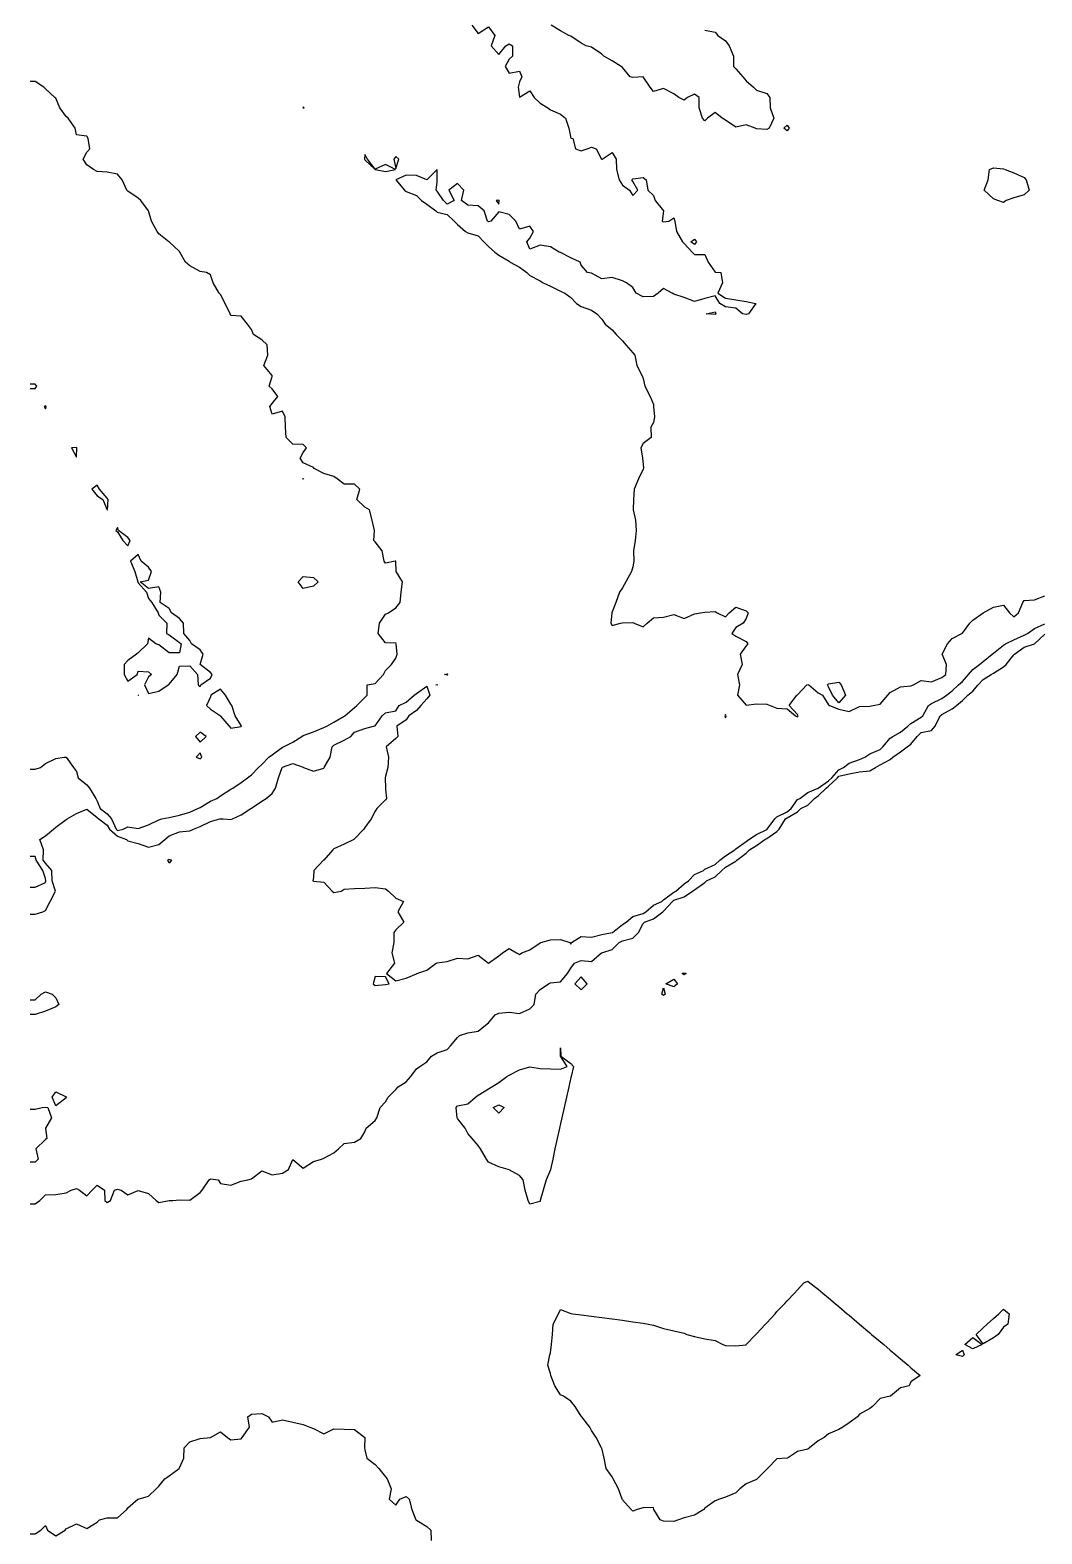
# Model space of a CAD drawing. Header units: metres. Extents: x 2681030 to 2681330, y 1246000 to 1246290.
# Drawn here: x 2681030 to 2681079.1, y 1246116.1 to 1246189 of the extents above; entities that cross this region are included whole.
import ezdxf

# ---------------------------------------------------------------- set-up
doc = ezdxf.new("R2010")
doc.units = ezdxf.units.M
doc.layers.add('BASIS_HOEHENLINIEN', color=8, linetype='Continuous')

msp = doc.modelspace()

# ---------------------------------------------------------------- linework, layer by layer
at = {"layer": 'BASIS_HOEHENLINIEN'}
for points in [[(2681051.434, 1246189.25, 430.5), (2681051.75, 1246188.844, 430.5), (2681052.25, 1246189.167, 430.5), (2681052.564, 1246188.75, 430.5), (2681052.386, 1246188.25, 430.5), (2681052.75, 1246187.828, 430.5), (2681053.086, 1246188.25, 430.5), (2681053.25, 1246188.343, 430.5), (2681053.406, 1246188.25, 430.5), (2681053.408, 1246187.75, 430.5), (2681053.25, 1246187.6, 430.5), (2681053.056, 1246187.25, 430.5), (2681053.25, 1246186.926, 430.5), (2681053.75, 1246187.022, 430.5), (2681053.87, 1246186.75, 430.5), (2681053.75, 1246186.509, 430.5), (2681053.689, 1246186.25, 430.5), (2681053.75, 1246185.757, 430.5), (2681054.25, 1246186.068, 430.5), (2681054.472, 1246185.75, 430.5), (2681054.75, 1246185.473, 430.5), (2681055.132, 1246185.25, 430.5), (2681055.25, 1246185.14, 430.5), (2681055.75, 1246184.929, 430.5), (2681055.981, 1246184.75, 430.5), (2681056.151, 1246184.25, 430.5), (2681056.25, 1246183.779, 430.5), (2681056.342, 1246183.75, 430.5), (2681056.472, 1246183.25, 430.5), (2681056.75, 1246183.165, 430.5), (2681057.038, 1246183.25, 430.5), (2681057.25, 1246183.334, 430.5), (2681057.478, 1246183.25, 430.5), (2681057.737, 1246182.75, 430.5), (2681057.75, 1246182.731, 430.5), (2681057.764, 1246182.75, 430.5), (2681058.25, 1246183.074, 430.5), (2681058.442, 1246182.75, 430.5), (2681058.459, 1246182.25, 430.5), (2681058.585, 1246181.75, 430.5), (2681058.75, 1246181.499, 430.5), (2681059.099, 1246181.25, 430.5), (2681059.25, 1246180.997, 430.5), (2681059.501, 1246181.25, 430.5), (2681059.25, 1246181.665, 430.5), (2681059.21, 1246181.75, 430.5), (2681059.25, 1246181.8, 430.5), (2681059.75, 1246181.868, 430.5), (2681059.903, 1246181.75, 430.5), (2681059.989, 1246181.25, 430.5), (2681060.25, 1246180.987, 430.5), (2681060.335, 1246180.75, 430.5), (2681060.736, 1246180.25, 430.5), (2681060.677, 1246179.75, 430.5), (2681060.75, 1246179.708, 430.5), (2681060.996, 1246179.75, 430.5), (2681061.25, 1246179.906, 430.5), (2681061.299, 1246179.75, 430.5), (2681061.366, 1246179.25, 430.5), (2681061.662, 1246178.75, 430.5), (2681061.75, 1246178.667, 430.5), (2681062.131, 1246178.25, 430.5), (2681062.25, 1246178.136, 430.5), (2681062.75, 1246178.135, 430.5), (2681062.903, 1246177.75, 430.5), (2681063.25, 1246177.266, 430.5), (2681063.53, 1246177.25, 430.5), (2681063.598, 1246176.75, 430.5), (2681063.371, 1246176.25, 430.5), (2681063.75, 1246176.018, 430.5), (2681064.25, 1246175.923, 430.5), (2681064.75, 1246175.845, 430.5), (2681065.219, 1246175.75, 430.5), (2681064.874, 1246175.25, 430.5), (2681064.75, 1246175.216, 430.5), (2681064.578, 1246175.25, 430.5), (2681064.25, 1246175.524, 430.5), (2681063.75, 1246175.597, 430.5), (2681063.47, 1246175.75, 430.5), (2681063.25, 1246176.12, 430.5), (2681062.75, 1246175.99, 430.5), (2681062.25, 1246175.847, 430.5), (2681061.75, 1246176.048, 430.5), (2681061.25, 1246176.213, 430.5), (2681061.166, 1246176.25, 430.5), (2681060.75, 1246176.485, 430.5), (2681060.476, 1246176.25, 430.5), (2681060.25, 1246176.089, 430.5), (2681059.75, 1246176.071, 430.5), (2681059.408, 1246176.25, 430.5), (2681059.25, 1246176.525, 430.5), (2681058.94, 1246176.75, 430.5), (2681058.75, 1246176.848, 430.5), (2681058.25, 1246177.009, 430.5), (2681057.75, 1246176.954, 430.5), (2681057.25, 1246177.221, 430.5), (2681057.052, 1246177.25, 430.5), (2681056.75, 1246177.611, 430.5), (2681056.699, 1246177.75, 430.5), (2681056.25, 1246177.976, 430.5), (2681055.75, 1246178.223, 430.5), (2681055.676, 1246178.25, 430.5), (2681055.25, 1246178.506, 430.5), (2681054.75, 1246178.59, 430.5), (2681054.25, 1246178.393, 430.5), (2681054.105, 1246178.75, 430.5), (2681054.25, 1246178.93, 430.5), (2681054.426, 1246179.25, 430.5), (2681054.25, 1246179.497, 430.5), (2681053.75, 1246179.356, 430.5), (2681053.57, 1246179.75, 430.5), (2681053.25, 1246180.068, 430.5), (2681052.75, 1246180.199, 430.5), (2681052.359, 1246179.75, 430.5), (2681052.25, 1246179.713, 430.5), (2681052.201, 1246179.75, 430.5), (2681052.038, 1246180.25, 430.5), (2681051.75, 1246180.497, 430.5), (2681051.25, 1246180.526, 430.5), (2681050.936, 1246180.75, 430.5), (2681051.059, 1246181.25, 430.5), (2681050.75, 1246181.567, 430.5), (2681050.32, 1246181.25, 430.5), (2681050.585, 1246180.75, 430.5), (2681050.25, 1246180.574, 430.5), (2681050.07, 1246180.75, 430.5), (2681049.75, 1246181.205, 430.5), (2681049.705, 1246181.25, 430.5), (2681049.75, 1246181.652, 430.5), (2681049.764, 1246181.75, 430.5), (2681049.754, 1246182.25, 430.5), (2681049.75, 1246182.251, 430.5), (2681049.748, 1246182.25, 430.5), (2681049.25, 1246181.754, 430.5), (2681048.75, 1246181.954, 430.5), (2681048.25, 1246181.986, 430.5), (2681047.75, 1246181.75, 430.5), (2681048.17, 1246181.25, 430.5), (2681048.25, 1246181.187, 430.5), (2681048.75, 1246180.99, 430.5), (2681048.995, 1246180.75, 430.5), (2681049.25, 1246180.577, 430.5), (2681049.685, 1246180.25, 430.5), (2681049.75, 1246180.188, 430.5), (2681050.25, 1246180.063, 430.5), (2681050.575, 1246179.75, 430.5), (2681050.75, 1246179.585, 430.5), (2681051.138, 1246179.25, 430.5), (2681051.25, 1246179.176, 430.5), (2681051.75, 1246179.033, 430.5), (2681052.015, 1246178.75, 430.5), (2681052.25, 1246178.515, 430.5), (2681052.552, 1246178.25, 430.5), (2681052.75, 1246178.094, 430.5), (2681053.25, 1246177.812, 430.5), (2681053.296, 1246177.75, 430.5), (2681053.75, 1246177.516, 430.5), (2681054.117, 1246177.25, 430.5), (2681054.25, 1246177.118, 430.5), (2681054.75, 1246176.846, 430.5), (2681054.902, 1246176.75, 430.5), (2681055.25, 1246176.587, 430.5), (2681055.75, 1246176.351, 430.5), (2681055.954, 1246176.25, 430.5), (2681056.25, 1246176.051, 430.5), (2681056.523, 1246175.75, 430.5), (2681056.75, 1246175.603, 430.5), (2681057.25, 1246175.422, 430.5), (2681057.502, 1246175.25, 430.5), (2681057.75, 1246174.986, 430.5), (2681057.912, 1246174.75, 430.5), (2681058.25, 1246174.478, 430.5), (2681058.451, 1246174.25, 430.5), (2681058.75, 1246173.942, 430.5), (2681058.914, 1246173.75, 430.5), (2681059.25, 1246173.353, 430.5), (2681059.357, 1246173.25, 430.5), (2681059.449, 1246172.75, 430.5), (2681059.709, 1246172.25, 430.5), (2681059.75, 1246172.112, 430.5), (2681059.84, 1246171.75, 430.5), (2681060.096, 1246171.25, 430.5), (2681060.25, 1246170.858, 430.5), (2681060.264, 1246170.75, 430.5), (2681060.304, 1246170.25, 430.5), (2681060.25, 1246169.978, 430.5), (2681060.127, 1246169.75, 430.5), (2681060.138, 1246169.25, 430.5), (2681059.75, 1246168.964, 430.5), (2681059.646, 1246168.75, 430.5), (2681059.725, 1246168.25, 430.5), (2681059.75, 1246167.955, 430.5), (2681059.767, 1246167.75, 430.5), (2681059.75, 1246167.722, 430.5), (2681059.534, 1246167.25, 430.5), (2681059.316, 1246166.75, 430.5), (2681059.291, 1246166.25, 430.5), (2681059.27, 1246165.75, 430.5), (2681059.385, 1246165.25, 430.5), (2681059.422, 1246164.75, 430.5), (2681059.371, 1246164.25, 430.5), (2681059.286, 1246163.75, 430.5), (2681059.307, 1246163.25, 430.5), (2681059.25, 1246162.976, 430.5), (2681059.183, 1246162.75, 430.5), (2681058.912, 1246162.25, 430.5), (2681058.75, 1246161.964, 430.5), (2681058.6, 1246161.75, 430.5), (2681058.424, 1246161.25, 430.5), (2681058.25, 1246160.794, 430.5), (2681058.236, 1246160.75, 430.5), (2681058.186, 1246160.25, 430.5), (2681058.25, 1246160.141, 430.5), (2681058.657, 1246160.25, 430.5), (2681058.75, 1246160.271, 430.5), (2681059.25, 1246160.278, 430.5), (2681059.325, 1246160.25, 430.5), (2681059.75, 1246160.071, 430.5), (2681059.945, 1246160.25, 430.5), (2681060.25, 1246160.509, 430.5), (2681060.75, 1246160.54, 430.5), (2681061.25, 1246160.664, 430.5), (2681061.75, 1246160.474, 430.5), (2681062.25, 1246160.707, 430.5), (2681062.543, 1246160.75, 430.5), (2681062.75, 1246160.783, 430.5), (2681063.25, 1246160.815, 430.5), (2681063.346, 1246160.75, 430.5), (2681063.75, 1246160.562, 430.5), (2681063.936, 1246160.75, 430.5), (2681064.25, 1246161.018, 430.5), (2681064.75, 1246160.847, 430.5), (2681064.846, 1246160.75, 430.5), (2681064.75, 1246160.476, 430.5), (2681064.608, 1246160.25, 430.5), (2681064.25, 1246160.031, 430.5), (2681064.056, 1246159.75, 430.5), (2681064.25, 1246159.61, 430.5), (2681064.75, 1246159.359, 430.5), (2681064.831, 1246159.25, 430.5), (2681064.75, 1246159.151, 430.5), (2681064.468, 1246158.75, 430.5), (2681064.563, 1246158.25, 430.5), (2681064.331, 1246157.75, 430.5), (2681064.424, 1246157.25, 430.5), (2681064.338, 1246156.75, 430.5), (2681064.75, 1246156.272, 430.5), (2681065.25, 1246156.34, 430.5), (2681065.75, 1246156.314, 430.5), (2681065.922, 1246156.25, 430.5), (2681066.25, 1246156.131, 430.5), (2681066.75, 1246156.091, 430.5), (2681067.15, 1246155.75, 430.5), (2681067.25, 1246155.71, 430.5), (2681067.279, 1246155.75, 430.5), (2681067.25, 1246155.809, 430.5), (2681066.849, 1246156.25, 430.5), (2681067.217, 1246156.75, 430.5), (2681067.25, 1246156.765, 430.5), (2681067.692, 1246157.25, 430.5), (2681067.75, 1246157.277, 430.5), (2681067.791, 1246157.25, 430.5), (2681068.25, 1246156.863, 430.5), (2681068.455, 1246156.75, 430.5), (2681068.75, 1246156.285, 430.5), (2681068.806, 1246156.25, 430.5), (2681069.25, 1246156.076, 430.5), (2681069.75, 1246155.962, 430.5), (2681070.25, 1246156.201, 430.5), (2681070.75, 1246156.216, 430.5), (2681070.912, 1246156.25, 430.5), (2681071.25, 1246156.313, 430.5), (2681071.634, 1246156.75, 430.5), (2681071.75, 1246156.883, 430.5), (2681072.25, 1246157.167, 430.5), (2681072.75, 1246157.204, 430.5), (2681072.875, 1246157.25, 430.5), (2681073.25, 1246157.464, 430.5), (2681073.75, 1246157.398, 430.5), (2681074.25, 1246157.618, 430.5), (2681074.445, 1246157.75, 430.5), (2681074.47, 1246158.25, 430.5), (2681074.27, 1246158.75, 430.5), (2681074.532, 1246159.25, 430.5), (2681074.75, 1246159.498, 430.5), (2681075.222, 1246159.75, 430.5), (2681075.25, 1246159.769, 430.5), (2681075.616, 1246160.25, 430.5), (2681075.75, 1246160.394, 430.5), (2681076.25, 1246160.75, 430.5), (2681076.25, 1246160.75, 430.5), (2681076.75, 1246161.025, 430.5), (2681077.25, 1246161.121, 430.5), (2681077.537, 1246160.75, 430.5), (2681077.75, 1246160.556, 430.5), (2681077.978, 1246160.75, 430.5), (2681078.182, 1246161.25, 430.5), (2681078.25, 1246161.339, 430.5), (2681078.75, 1246161.376, 430.5), (2681079.25, 1246161.578, 430.5)], [(2681065.875, 1246184.25, 430.5), (2681065.75, 1246184.194, 430.5), (2681065.25, 1246184.23, 430.5), (2681065.183, 1246184.25, 430.5), (2681064.75, 1246184.417, 430.5), (2681064.25, 1246184.311, 430.5), (2681063.75, 1246184.652, 430.5), (2681063.587, 1246184.75, 430.5), (2681063.25, 1246185.012, 430.5), (2681062.872, 1246184.75, 430.5), (2681062.75, 1246184.62, 430.5), (2681062.633, 1246184.75, 430.5), (2681062.48, 1246185.25, 430.5), (2681062.466, 1246185.75, 430.5), (2681062.25, 1246185.899, 430.5), (2681061.913, 1246185.75, 430.5), (2681061.75, 1246185.609, 430.5), (2681061.485, 1246185.75, 430.5), (2681061.25, 1246185.927, 430.5), (2681060.75, 1246186.186, 430.5), (2681060.25, 1246186.042, 430.5), (2681060.09, 1246186.25, 430.5), (2681059.75, 1246186.75, 430.5), (2681059.25, 1246186.71, 430.5), (2681059.123, 1246186.75, 430.5), (2681058.75, 1246187.193, 430.5), (2681058.685, 1246187.25, 430.5), (2681058.25, 1246187.531, 430.5), (2681057.843, 1246187.75, 430.5), (2681057.75, 1246187.852, 430.5), (2681057.25, 1246188.193, 430.5), (2681056.996, 1246188.25, 430.5), (2681056.75, 1246188.373, 430.5), (2681056.25, 1246188.716, 430.5), (2681056.144, 1246188.75, 430.5), (2681055.75, 1246188.983, 430.5), (2681055.294, 1246189.25, 430.5)], [(2681062.75, 1246189.018, 430.5), (2681063.25, 1246188.917, 430.5), (2681063.377, 1246188.75, 430.5), (2681063.75, 1246188.497, 430.5), (2681063.924, 1246188.25, 430.5), (2681064.138, 1246187.75, 430.5), (2681064.141, 1246187.25, 430.5), (2681064.25, 1246187.136, 430.5), (2681064.589, 1246186.75, 430.5), (2681064.75, 1246186.549, 430.5), (2681065.115, 1246186.25, 430.5), (2681065.25, 1246186.105, 430.5), (2681065.75, 1246185.933, 430.5), (2681065.909, 1246185.75, 430.5), (2681065.92, 1246185.25, 430.5), (2681066.09, 1246184.75, 430.5), (2681065.875, 1246184.25, 430.5)], [(2681030, 1246153.167, 430.5), (2681030.25, 1246153.167, 430.5), (2681030.508, 1246153.25, 430.5), (2681030.75, 1246153.439, 430.5), (2681031.25, 1246153.682, 430.5), (2681031.653, 1246153.75, 430.5), (2681031.75, 1246153.754, 430.5), (2681031.753, 1246153.75, 430.5), (2681032.102, 1246153.25, 430.5), (2681032.25, 1246153.052, 430.5), (2681032.329, 1246152.75, 430.5), (2681032.75, 1246152.403, 430.5), (2681032.888, 1246152.25, 430.5), (2681033.194, 1246151.75, 430.5), (2681033.25, 1246151.609, 430.5), (2681033.41, 1246151.25, 430.5), (2681033.75, 1246150.991, 430.5), (2681033.955, 1246150.75, 430.5), (2681034.181, 1246150.25, 430.5), (2681034.25, 1246150.191, 430.5), (2681034.524, 1246150.25, 430.5), (2681034.75, 1246150.366, 430.5), (2681035.25, 1246150.29, 430.5), (2681035.75, 1246150.458, 430.5), (2681036.25, 1246150.707, 430.5), (2681036.402, 1246150.75, 430.5), (2681036.75, 1246150.828, 430.5), (2681037.25, 1246150.936, 430.5), (2681037.75, 1246151.086, 430.5), (2681038.136, 1246151.25, 430.5), (2681038.25, 1246151.305, 430.5), (2681038.75, 1246151.611, 430.5), (2681039.065, 1246151.75, 430.5), (2681039.25, 1246151.875, 430.5), (2681039.75, 1246152.194, 430.5), (2681039.835, 1246152.25, 430.5), (2681040.25, 1246152.524, 430.5), (2681040.56, 1246152.75, 430.5), (2681040.75, 1246152.896, 430.5), (2681041.08, 1246153.25, 430.5), (2681041.25, 1246153.398, 430.5), (2681041.594, 1246153.75, 430.5), (2681041.75, 1246153.858, 430.5), (2681042.25, 1246154.233, 430.5), (2681042.292, 1246154.25, 430.5), (2681042.75, 1246154.474, 430.5), (2681043.187, 1246154.75, 430.5), (2681043.25, 1246154.793, 430.5), (2681043.75, 1246154.981, 430.5), (2681044.25, 1246155.182, 430.5), (2681044.397, 1246155.25, 430.5), (2681044.75, 1246155.441, 430.5), (2681045.25, 1246155.737, 430.5), (2681045.272, 1246155.75, 430.5), (2681045.75, 1246156.162, 430.5), (2681045.859, 1246156.25, 430.5), (2681046.25, 1246156.645, 430.5), (2681046.353, 1246156.75, 430.5), (2681046.357, 1246157.25, 430.5), (2681046.75, 1246157.322, 430.5), (2681047.161, 1246157.75, 430.5), (2681047.25, 1246157.954, 430.5), (2681047.541, 1246158.25, 430.5), (2681047.75, 1246158.547, 430.5), (2681047.823, 1246158.75, 430.5), (2681047.771, 1246159.25, 430.5), (2681047.75, 1246159.275, 430.5), (2681047.25, 1246159.288, 430.5), (2681046.897, 1246159.75, 430.5), (2681046.961, 1246160.25, 430.5), (2681047.25, 1246160.676, 430.5), (2681047.399, 1246160.75, 430.5), (2681047.75, 1246160.985, 430.5), (2681047.96, 1246161.25, 430.5), (2681048.005, 1246161.75, 430.5), (2681048.073, 1246162.25, 430.5), (2681047.77, 1246162.75, 430.5), (2681047.755, 1246163.25, 430.5), (2681047.75, 1246163.257, 430.5), (2681047.714, 1246163.25, 430.5), (2681047.25, 1246163.157, 430.5), (2681047.189, 1246163.25, 430.5), (2681047.089, 1246163.75, 430.5), (2681046.75, 1246164.191, 430.5), (2681046.68, 1246164.25, 430.5), (2681046.713, 1246164.75, 430.5), (2681046.598, 1246165.25, 430.5), (2681046.48, 1246165.75, 430.5), (2681046.25, 1246165.876, 430.5), (2681045.864, 1246166.25, 430.5), (2681046.001, 1246166.75, 430.5), (2681045.75, 1246166.985, 430.5), (2681045.25, 1246166.993, 430.5), (2681044.9, 1246167.25, 430.5), (2681044.75, 1246167.369, 430.5), (2681044.25, 1246167.502, 430.5), (2681043.785, 1246167.75, 430.5), (2681043.75, 1246167.804, 430.5), (2681043.25, 1246168.031, 430.5), (2681043.111, 1246168.25, 430.5), (2681043.25, 1246168.533, 430.5), (2681043.416, 1246168.75, 430.5), (2681043.25, 1246168.91, 430.5), (2681042.75, 1246168.93, 430.5), (2681042.425, 1246169.25, 430.5), (2681042.397, 1246169.75, 430.5), (2681042.375, 1246170.25, 430.5), (2681042.25, 1246170.529, 430.5), (2681041.75, 1246170.385, 430.5), (2681041.644, 1246170.75, 430.5), (2681041.75, 1246170.901, 430.5), (2681042.027, 1246171.25, 430.5), (2681041.75, 1246171.609, 430.5), (2681041.61, 1246171.75, 430.5), (2681041.75, 1246172.215, 430.5), (2681041.757, 1246172.25, 430.5), (2681041.75, 1246172.266, 430.5), (2681041.345, 1246172.75, 430.5), (2681041.54, 1246173.25, 430.5), (2681041.506, 1246173.75, 430.5), (2681041.25, 1246173.994, 430.5), (2681040.851, 1246174.25, 430.5), (2681040.75, 1246174.488, 430.5), (2681040.546, 1246174.75, 430.5), (2681040.25, 1246175.137, 430.5), (2681039.75, 1246175.17, 430.5), (2681039.704, 1246175.25, 430.5), (2681039.467, 1246175.75, 430.5), (2681039.25, 1246176.188, 430.5), (2681039.172, 1246176.25, 430.5), (2681038.893, 1246176.75, 430.5), (2681038.75, 1246177.138, 430.5), (2681038.565, 1246177.25, 430.5), (2681038.25, 1246177.304, 430.5), (2681037.75, 1246177.574, 430.5), (2681037.546, 1246177.75, 430.5), (2681037.274, 1246178.25, 430.5), (2681037.25, 1246178.273, 430.5), (2681036.75, 1246178.742, 430.5), (2681036.74, 1246178.75, 430.5), (2681036.25, 1246179.126, 430.5), (2681036.172, 1246179.25, 430.5), (2681035.899, 1246179.75, 430.5), (2681035.751, 1246180.25, 430.5), (2681035.75, 1246180.253, 430.5), (2681035.368, 1246180.75, 430.5), (2681035.25, 1246180.862, 430.5), (2681034.75, 1246181.195, 430.5), (2681034.696, 1246181.25, 430.5), (2681034.466, 1246181.75, 430.5), (2681034.25, 1246182.026, 430.5), (2681033.75, 1246182.131, 430.5), (2681033.25, 1246182.148, 430.5), (2681033.071, 1246182.25, 430.5), (2681032.75, 1246182.473, 430.5), (2681032.574, 1246182.75, 430.5), (2681032.75, 1246183.096, 430.5), (2681032.897, 1246183.25, 430.5), (2681032.815, 1246183.75, 430.5), (2681032.75, 1246183.876, 430.5), (2681032.25, 1246183.941, 430.5), (2681032.181, 1246184.25, 430.5), (2681031.855, 1246184.75, 430.5), (2681031.75, 1246184.825, 430.5), (2681031.44, 1246185.25, 430.5), (2681031.25, 1246185.708, 430.5), (2681031.204, 1246185.75, 430.5), (2681030.75, 1246186.158, 430.5), (2681030.669, 1246186.25, 430.5), (2681030.25, 1246186.516, 430.5), (2681030, 1246186.516, 430.5)], [(2681043.25, 1246185.238, 430.5), (2681043.297, 1246185.25, 430.5), (2681043.25, 1246185.275, 430.5), (2681043.24, 1246185.25, 430.5), (2681043.25, 1246185.238, 430.5)], [(2681066.833, 1246184.25, 430.5), (2681066.75, 1246184.128, 430.5), (2681066.589, 1246184.25, 430.5), (2681066.75, 1246184.399, 430.5), (2681066.833, 1246184.25, 430.5)], [(2681047.25, 1246182.15, 430.5), (2681047.735, 1246182.25, 430.5), (2681047.25, 1246182.493, 430.5), (2681046.75, 1246182.27, 430.5), (2681046.377, 1246182.75, 430.5), (2681046.25, 1246182.987, 430.5), (2681046.225, 1246182.75, 430.5), (2681046.25, 1246182.724, 430.5), (2681046.747, 1246182.25, 430.5), (2681046.75, 1246182.247, 430.5), (2681047.25, 1246182.15, 430.5)], [(2681047.75, 1246182.303, 430.5), (2681047.899, 1246182.75, 430.5), (2681047.75, 1246182.884, 430.5), (2681047.654, 1246182.75, 430.5), (2681047.75, 1246182.303, 430.5)], [(2681077.366, 1246180.75, 430.5), (2681077.25, 1246180.651, 430.5), (2681076.972, 1246180.75, 430.5), (2681076.75, 1246180.828, 430.5), (2681076.312, 1246181.25, 430.5), (2681076.493, 1246181.75, 430.5), (2681076.567, 1246182.25, 430.5), (2681076.75, 1246182.332, 430.5), (2681077.25, 1246182.282, 430.5), (2681077.318, 1246182.25, 430.5), (2681077.75, 1246182.085, 430.5), (2681078.25, 1246181.867, 430.5), (2681078.347, 1246181.75, 430.5), (2681078.485, 1246181.25, 430.5), (2681078.25, 1246181.024, 430.5), (2681077.75, 1246180.884, 430.5), (2681077.366, 1246180.75, 430.5)], [(2681052.75, 1246180.568, 430.5), (2681052.764, 1246180.75, 430.5), (2681052.75, 1246180.762, 430.5), (2681052.627, 1246180.75, 430.5), (2681052.75, 1246180.568, 430.5)], [(2681062.345, 1246178.75, 430.5), (2681062.25, 1246178.62, 430.5), (2681062.071, 1246178.75, 430.5), (2681062.25, 1246178.878, 430.5), (2681062.345, 1246178.75, 430.5)], [(2681063.29, 1246175.25, 430.5), (2681063.25, 1246175.221, 430.5), (2681062.806, 1246175.25, 430.5), (2681063.25, 1246175.35, 430.5), (2681063.29, 1246175.25, 430.5)], [(2681030, 1246171.622, 430), (2681030.25, 1246171.622, 430), (2681030.322, 1246171.75, 430), (2681030.25, 1246171.836, 430), (2681030, 1246171.836, 430)], [(2681030.75, 1246170.65, 430), (2681030.789, 1246170.75, 430), (2681030.75, 1246170.791, 430), (2681030.684, 1246170.75, 430), (2681030.75, 1246170.65, 430)], [(2681032.25, 1246168.292, 430), (2681032.265, 1246168.75, 430), (2681032.25, 1246168.764, 430), (2681032.019, 1246168.75, 430), (2681032.25, 1246168.292, 430)], [(2681033.75, 1246165.745, 430), (2681033.752, 1246165.75, 430), (2681033.797, 1246166.25, 430), (2681033.75, 1246166.312, 430), (2681033.368, 1246166.75, 430), (2681033.25, 1246166.935, 430), (2681032.996, 1246166.75, 430), (2681033.25, 1246166.43, 430), (2681033.525, 1246166.25, 430), (2681033.742, 1246165.75, 430), (2681033.75, 1246165.745, 430)], [(2681043.273, 1246167.25, 430.5), (2681043.25, 1246167.239, 430.5), (2681043.244, 1246167.25, 430.5), (2681043.25, 1246167.275, 430.5), (2681043.273, 1246167.25, 430.5)], [(2681034.75, 1246164.001, 430), (2681034.865, 1246164.25, 430), (2681034.75, 1246164.404, 430), (2681034.286, 1246164.75, 430), (2681034.25, 1246164.886, 430), (2681034.159, 1246164.75, 430), (2681034.25, 1246164.674, 430), (2681034.497, 1246164.25, 430), (2681034.75, 1246164.001, 430)], [(2681038.25, 1246157.178, 430), (2681038.287, 1246157.25, 430), (2681038.75, 1246157.577, 430), (2681038.846, 1246157.75, 430), (2681038.75, 1246157.852, 430), (2681038.254, 1246158.25, 430), (2681038.396, 1246158.75, 430), (2681038.25, 1246158.95, 430), (2681037.834, 1246159.25, 430), (2681037.75, 1246159.414, 430), (2681037.463, 1246159.75, 430), (2681037.447, 1246160.25, 430), (2681037.25, 1246160.469, 430), (2681036.872, 1246160.75, 430), (2681036.75, 1246160.965, 430), (2681036.318, 1246161.25, 430), (2681036.354, 1246161.75, 430), (2681036.25, 1246162.004, 430), (2681035.75, 1246161.93, 430), (2681035.349, 1246162.25, 430), (2681035.75, 1246162.327, 430), (2681035.897, 1246162.75, 430), (2681035.75, 1246162.965, 430), (2681035.395, 1246163.25, 430), (2681035.25, 1246163.58, 430), (2681034.876, 1246163.25, 430), (2681035.091, 1246162.75, 430), (2681035.226, 1246162.25, 430), (2681035.25, 1246162.199, 430), (2681035.648, 1246161.75, 430), (2681035.75, 1246161.446, 430), (2681035.905, 1246161.25, 430), (2681036.213, 1246160.75, 430), (2681036.25, 1246160.628, 430), (2681036.641, 1246160.25, 430), (2681036.62, 1246159.75, 430), (2681036.75, 1246159.674, 430), (2681037.25, 1246159.31, 430), (2681037.336, 1246159.25, 430), (2681037.25, 1246158.812, 430), (2681036.75, 1246158.816, 430), (2681036.25, 1246159.197, 430), (2681036.11, 1246159.25, 430), (2681035.75, 1246159.527, 430), (2681035.703, 1246159.25, 430), (2681035.25, 1246158.803, 430), (2681035.165, 1246158.75, 430), (2681034.75, 1246158.436, 430), (2681034.569, 1246158.25, 430), (2681034.567, 1246157.75, 430), (2681034.75, 1246157.427, 430), (2681035.192, 1246157.75, 430), (2681035.25, 1246157.921, 430), (2681035.75, 1246157.887, 430), (2681035.889, 1246157.75, 430), (2681035.75, 1246157.642, 430), (2681035.562, 1246157.25, 430), (2681035.75, 1246156.833, 430), (2681036.25, 1246156.95, 430), (2681036.707, 1246157.25, 430), (2681036.75, 1246157.296, 430), (2681037.132, 1246157.75, 430), (2681037.25, 1246158.159, 430), (2681037.75, 1246158.183, 430), (2681038.131, 1246157.75, 430), (2681038.165, 1246157.25, 430), (2681038.25, 1246157.178, 430)], [(2681043.978, 1246162.25, 430.5), (2681043.75, 1246162.034, 430.5), (2681043.25, 1246161.923, 430.5), (2681043.004, 1246162.25, 430.5), (2681043.25, 1246162.518, 430.5), (2681043.75, 1246162.455, 430.5), (2681043.978, 1246162.25, 430.5)], [(2681030, 1246146.138, 431), (2681030.25, 1246146.138, 431), (2681030.627, 1246146.25, 431), (2681030.75, 1246146.306, 431), (2681030.969, 1246146.75, 431), (2681031.239, 1246147.25, 431), (2681031.073, 1246147.75, 431), (2681031.055, 1246148.25, 431), (2681030.75, 1246148.598, 431), (2681030.637, 1246148.75, 431), (2681030.652, 1246149.25, 431), (2681030.469, 1246149.75, 431), (2681030.75, 1246149.937, 431), (2681031.14, 1246150.25, 431), (2681031.25, 1246150.353, 431), (2681031.75, 1246150.718, 431), (2681031.808, 1246150.75, 431), (2681032.25, 1246151.017, 431), (2681032.75, 1246151.221, 431), (2681033.25, 1246150.815, 431), (2681033.342, 1246150.75, 431), (2681033.75, 1246150.443, 431), (2681033.852, 1246150.25, 431), (2681034.25, 1246149.909, 431), (2681034.688, 1246149.75, 431), (2681034.75, 1246149.692, 431), (2681035.25, 1246149.563, 431), (2681035.75, 1246149.383, 431), (2681036.25, 1246149.512, 431), (2681036.542, 1246149.75, 431), (2681036.75, 1246149.938, 431), (2681037.25, 1246150.124, 431), (2681037.75, 1246150.177, 431), (2681037.929, 1246150.25, 431), (2681038.25, 1246150.389, 431), (2681038.75, 1246150.623, 431), (2681039.212, 1246150.75, 431), (2681039.25, 1246150.758, 431), (2681039.377, 1246150.75, 431), (2681039.75, 1246150.72, 431), (2681039.83, 1246150.75, 431), (2681040.25, 1246150.955, 431), (2681040.722, 1246151.25, 431), (2681040.75, 1246151.269, 431), (2681041.25, 1246151.611, 431), (2681041.46, 1246151.75, 431), (2681041.75, 1246151.987, 431), (2681041.915, 1246152.25, 431), (2681042.064, 1246152.75, 431), (2681042.235, 1246153.25, 431), (2681042.25, 1246153.265, 431), (2681042.75, 1246153.437, 431), (2681043.25, 1246153.256, 431), (2681043.265, 1246153.25, 431), (2681043.75, 1246153.067, 431), (2681044.25, 1246153.218, 431), (2681044.273, 1246153.25, 431), (2681044.566, 1246153.75, 431), (2681044.662, 1246154.25, 431), (2681044.75, 1246154.327, 431), (2681045.25, 1246154.564, 431), (2681045.575, 1246154.75, 431), (2681045.75, 1246154.957, 431), (2681046.25, 1246155.131, 431), (2681046.669, 1246155.25, 431), (2681046.75, 1246155.271, 431), (2681047.092, 1246155.75, 431), (2681047.25, 1246155.901, 431), (2681047.75, 1246155.992, 431), (2681047.915, 1246156.25, 431), (2681048.25, 1246156.42, 431), (2681048.638, 1246156.75, 431), (2681048.75, 1246156.835, 431), (2681049.25, 1246157.187, 431), (2681049.4, 1246156.75, 431), (2681049.25, 1246156.574, 431), (2681048.957, 1246156.25, 431), (2681048.75, 1246156.018, 431), (2681048.38, 1246155.75, 431), (2681048.25, 1246155.553, 431), (2681047.797, 1246155.25, 431), (2681047.842, 1246154.75, 431), (2681047.75, 1246154.656, 431), (2681047.29, 1246154.25, 431), (2681047.399, 1246153.75, 431), (2681047.366, 1246153.25, 431), (2681047.25, 1246152.826, 431), (2681047.228, 1246152.75, 431), (2681047.245, 1246152.25, 431), (2681047.25, 1246152.198, 431), (2681047.294, 1246151.75, 431), (2681047.25, 1246151.683, 431), (2681046.822, 1246151.25, 431), (2681046.75, 1246151.13, 431), (2681046.559, 1246150.75, 431), (2681046.25, 1246150.342, 431), (2681046.2, 1246150.25, 431), (2681045.75, 1246149.791, 431), (2681045.719, 1246149.75, 431), (2681045.25, 1246149.525, 431), (2681044.75, 1246149.306, 431), (2681044.698, 1246149.25, 431), (2681044.25, 1246148.758, 431), (2681044.242, 1246148.75, 431), (2681043.768, 1246148.25, 431), (2681043.75, 1246147.911, 431), (2681043.723, 1246147.75, 431), (2681043.75, 1246147.738, 431), (2681044.25, 1246147.688, 431), (2681044.667, 1246147.25, 431), (2681044.75, 1246147.187, 431), (2681045.095, 1246147.25, 431), (2681045.25, 1246147.343, 431), (2681045.75, 1246147.38, 431), (2681046.25, 1246147.388, 431), (2681046.75, 1246147.423, 431), (2681047.25, 1246147.355, 431), (2681047.399, 1246147.25, 431), (2681047.75, 1246146.907, 431), (2681048.129, 1246146.75, 431), (2681047.842, 1246146.25, 431), (2681048.134, 1246145.75, 431), (2681047.75, 1246145.367, 431), (2681047.656, 1246145.25, 431), (2681047.651, 1246144.75, 431), (2681047.562, 1246144.25, 431), (2681047.694, 1246143.75, 431), (2681047.298, 1246143.25, 431), (2681047.75, 1246142.9, 431), (2681048.25, 1246143.026, 431), (2681048.75, 1246143.236, 431), (2681048.774, 1246143.25, 431), (2681049.25, 1246143.423, 431), (2681049.714, 1246143.75, 431), (2681049.75, 1246143.778, 431), (2681050.25, 1246143.836, 431), (2681050.75, 1246143.998, 431), (2681051.25, 1246143.967, 431), (2681051.75, 1246144.149, 431), (2681052.25, 1246143.756, 431), (2681052.75, 1246144.11, 431), (2681052.934, 1246144.25, 431), (2681053.25, 1246144.465, 431), (2681053.604, 1246144.25, 431), (2681053.75, 1246144.168, 431), (2681053.874, 1246144.25, 431), (2681054.25, 1246144.408, 431), (2681054.75, 1246144.734, 431), (2681054.793, 1246144.75, 431), (2681055.25, 1246144.885, 431), (2681055.75, 1246144.905, 431), (2681056.198, 1246144.75, 431), (2681056.25, 1246144.678, 431), (2681056.272, 1246144.75, 431), (2681056.75, 1246145.048, 431), (2681057.25, 1246145.013, 431), (2681057.75, 1246145.14, 431), (2681058.25, 1246145.24, 431), (2681058.265, 1246145.25, 431), (2681058.75, 1246145.63, 431), (2681058.933, 1246145.75, 431), (2681059.25, 1246146.012, 431), (2681059.75, 1246146.165, 431), (2681059.883, 1246146.25, 431), (2681060.25, 1246146.57, 431), (2681060.66, 1246146.75, 431), (2681060.75, 1246146.828, 431), (2681061.25, 1246147.203, 431), (2681061.336, 1246147.25, 431), (2681061.75, 1246147.608, 431), (2681061.963, 1246147.75, 431), (2681062.25, 1246148.05, 431), (2681062.677, 1246148.25, 431), (2681062.75, 1246148.313, 431), (2681063.25, 1246148.537, 431), (2681063.483, 1246148.75, 431), (2681063.75, 1246148.965, 431), (2681064.206, 1246149.25, 431), (2681064.25, 1246149.296, 431), (2681064.75, 1246149.66, 431), (2681064.881, 1246149.75, 431), (2681065.25, 1246149.996, 431), (2681065.75, 1246150.234, 431), (2681065.769, 1246150.25, 431), (2681066.146, 1246150.75, 431), (2681066.25, 1246150.856, 431), (2681066.75, 1246151.095, 431), (2681066.942, 1246151.25, 431), (2681067.25, 1246151.692, 431), (2681067.361, 1246151.75, 431), (2681067.75, 1246152.035, 431), (2681068.25, 1246152.244, 431), (2681068.256, 1246152.25, 431), (2681068.75, 1246152.597, 431), (2681068.913, 1246152.75, 431), (2681069.25, 1246153.129, 431), (2681069.48, 1246153.25, 431), (2681069.75, 1246153.462, 431), (2681070.25, 1246153.63, 431), (2681070.521, 1246153.75, 431), (2681070.75, 1246153.913, 431), (2681071.25, 1246154.127, 431), (2681071.393, 1246154.25, 431), (2681071.75, 1246154.677, 431), (2681071.871, 1246154.75, 431), (2681072.25, 1246154.952, 431), (2681072.6, 1246155.25, 431), (2681072.75, 1246155.374, 431), (2681073.25, 1246155.683, 431), (2681073.329, 1246155.75, 431), (2681073.608, 1246156.25, 431), (2681073.75, 1246156.352, 431), (2681074.25, 1246156.597, 431), (2681074.481, 1246156.75, 431), (2681074.75, 1246156.972, 431), (2681075.061, 1246157.25, 431), (2681075.25, 1246157.414, 431), (2681075.545, 1246157.75, 431), (2681075.75, 1246158.007, 431), (2681076.074, 1246158.25, 431), (2681076.25, 1246158.392, 431), (2681076.698, 1246158.75, 431), (2681076.75, 1246158.787, 431), (2681077.25, 1246159.188, 431), (2681077.348, 1246159.25, 431), (2681077.75, 1246159.436, 431), (2681078.25, 1246159.659, 431), (2681078.407, 1246159.75, 431), (2681078.75, 1246159.99, 431), (2681079.25, 1246160.214, 431)], [(2681030, 1246132.087, 431.5), (2681030.25, 1246132.087, 431.5), (2681030.469, 1246132.25, 431.5), (2681030.75, 1246132.524, 431.5), (2681031.25, 1246132.537, 431.5), (2681031.75, 1246132.619, 431.5), (2681032.002, 1246132.75, 431.5), (2681032.25, 1246132.821, 431.5), (2681032.404, 1246132.75, 431.5), (2681032.75, 1246132.465, 431.5), (2681033.02, 1246132.75, 431.5), (2681033.25, 1246132.985, 431.5), (2681033.606, 1246132.75, 431.5), (2681033.627, 1246132.25, 431.5), (2681033.75, 1246132.149, 431.5), (2681033.898, 1246132.25, 431.5), (2681034.09, 1246132.75, 431.5), (2681034.25, 1246132.797, 431.5), (2681034.418, 1246132.75, 431.5), (2681034.75, 1246132.522, 431.5), (2681035.25, 1246132.727, 431.5), (2681035.75, 1246132.576, 431.5), (2681036.114, 1246132.25, 431.5), (2681036.25, 1246132.139, 431.5), (2681036.75, 1246132.238, 431.5), (2681036.93, 1246132.25, 431.5), (2681037.25, 1246132.269, 431.5), (2681037.75, 1246132.253, 431.5), (2681038.25, 1246132.626, 431.5), (2681038.359, 1246132.75, 431.5), (2681038.7, 1246133.25, 431.5), (2681038.75, 1246133.294, 431.5), (2681039.132, 1246133.25, 431.5), (2681039.25, 1246133.062, 431.5), (2681039.75, 1246132.98, 431.5), (2681040.25, 1246133.176, 431.5), (2681040.569, 1246133.25, 431.5), (2681040.75, 1246133.297, 431.5), (2681041.25, 1246133.684, 431.5), (2681041.75, 1246133.486, 431.5), (2681042.25, 1246133.576, 431.5), (2681042.543, 1246133.75, 431.5), (2681042.75, 1246134.232, 431.5), (2681043.25, 1246133.813, 431.5), (2681043.75, 1246134.138, 431.5), (2681044.14, 1246134.25, 431.5), (2681044.25, 1246134.302, 431.5), (2681044.75, 1246134.557, 431.5), (2681044.966, 1246134.75, 431.5), (2681045.25, 1246135.012, 431.5), (2681045.75, 1246135.07, 431.5), (2681046.047, 1246135.25, 431.5), (2681046.25, 1246135.572, 431.5), (2681046.31, 1246135.75, 431.5), (2681046.75, 1246136.126, 431.5), (2681046.826, 1246136.25, 431.5), (2681046.999, 1246136.75, 431.5), (2681047.25, 1246137.03, 431.5), (2681047.38, 1246137.25, 431.5), (2681047.75, 1246137.63, 431.5), (2681047.857, 1246137.75, 431.5), (2681048.25, 1246137.998, 431.5), (2681048.485, 1246138.25, 431.5), (2681048.75, 1246138.625, 431.5), (2681048.913, 1246138.75, 431.5), (2681049.25, 1246138.971, 431.5), (2681049.476, 1246139.25, 431.5), (2681049.75, 1246139.408, 431.5), (2681050.25, 1246139.573, 431.5), (2681050.405, 1246139.75, 431.5), (2681050.75, 1246140.143, 431.5), (2681050.849, 1246140.25, 431.5), (2681051.25, 1246140.372, 431.5), (2681051.75, 1246140.46, 431.5), (2681052.11, 1246140.75, 431.5), (2681052.25, 1246140.867, 431.5), (2681052.573, 1246141.25, 431.5), (2681052.75, 1246141.336, 431.5), (2681053.25, 1246141.378, 431.5), (2681053.75, 1246141.315, 431.5), (2681054.25, 1246141.537, 431.5), (2681054.461, 1246141.75, 431.5), (2681054.539, 1246142.25, 431.5), (2681054.75, 1246142.472, 431.5), (2681055.168, 1246142.75, 431.5), (2681055.25, 1246142.799, 431.5), (2681055.75, 1246142.855, 431.5), (2681056.091, 1246143.25, 431.5), (2681056.25, 1246143.506, 431.5), (2681056.416, 1246143.75, 431.5), (2681056.75, 1246143.885, 431.5), (2681057.25, 1246143.844, 431.5), (2681057.738, 1246144.25, 431.5), (2681057.75, 1246144.259, 431.5), (2681058.25, 1246144.421, 431.5), (2681058.588, 1246144.75, 431.5), (2681058.75, 1246144.842, 431.5), (2681059.25, 1246144.972, 431.5), (2681059.531, 1246145.25, 431.5), (2681059.75, 1246145.675, 431.5), (2681059.816, 1246145.75, 431.5), (2681060.25, 1246145.91, 431.5), (2681060.705, 1246146.25, 431.5), (2681060.75, 1246146.273, 431.5), (2681061.173, 1246146.75, 431.5), (2681061.25, 1246146.815, 431.5), (2681061.75, 1246146.973, 431.5), (2681062.152, 1246147.25, 431.5), (2681062.25, 1246147.315, 431.5), (2681062.75, 1246147.669, 431.5), (2681062.832, 1246147.75, 431.5), (2681063.25, 1246147.939, 431.5), (2681063.572, 1246148.25, 431.5), (2681063.75, 1246148.414, 431.5), (2681064.25, 1246148.702, 431.5), (2681064.296, 1246148.75, 431.5), (2681064.75, 1246149.089, 431.5), (2681064.914, 1246149.25, 431.5), (2681065.25, 1246149.459, 431.5), (2681065.662, 1246149.75, 431.5), (2681065.75, 1246149.796, 431.5), (2681066.25, 1246150.148, 431.5), (2681066.359, 1246150.25, 431.5), (2681066.658, 1246150.75, 431.5), (2681066.75, 1246150.804, 431.5), (2681067.25, 1246151.102, 431.5), (2681067.406, 1246151.25, 431.5), (2681067.75, 1246151.424, 431.5), (2681068.068, 1246151.75, 431.5), (2681068.25, 1246151.877, 431.5), (2681068.629, 1246152.25, 431.5), (2681068.75, 1246152.335, 431.5), (2681069.19, 1246152.75, 431.5), (2681069.25, 1246152.818, 431.5), (2681069.75, 1246152.946, 431.5), (2681070.25, 1246153.039, 431.5), (2681070.75, 1246153.082, 431.5), (2681071.024, 1246153.25, 431.5), (2681071.25, 1246153.368, 431.5), (2681071.75, 1246153.639, 431.5), (2681071.868, 1246153.75, 431.5), (2681072.25, 1246154.011, 431.5), (2681072.562, 1246154.25, 431.5), (2681072.75, 1246154.386, 431.5), (2681073.059, 1246154.75, 431.5), (2681073.25, 1246154.937, 431.5), (2681073.75, 1246155.038, 431.5), (2681073.922, 1246155.25, 431.5), (2681074.17, 1246155.75, 431.5), (2681074.25, 1246155.825, 431.5), (2681074.75, 1246156.087, 431.5), (2681074.959, 1246156.25, 431.5), (2681075.25, 1246156.493, 431.5), (2681075.516, 1246156.75, 431.5), (2681075.75, 1246156.953, 431.5), (2681076.011, 1246157.25, 431.5), (2681076.25, 1246157.514, 431.5), (2681076.638, 1246157.75, 431.5), (2681076.75, 1246157.827, 431.5), (2681077.25, 1246158.126, 431.5), (2681077.368, 1246158.25, 431.5), (2681077.75, 1246158.711, 431.5), (2681077.782, 1246158.75, 431.5), (2681078.25, 1246159.081, 431.5), (2681078.743, 1246159.25, 431.5), (2681078.75, 1246159.252, 431.5), (2681079.25, 1246159.709, 431.5)], [(2681049.753, 1246157.25, 431), (2681049.75, 1246157.246, 431), (2681049.686, 1246157.25, 431), (2681049.75, 1246157.271, 431), (2681049.753, 1246157.25, 431)], [(2681050.274, 1246157.75, 431), (2681050.25, 1246157.725, 431), (2681050.118, 1246157.75, 431), (2681050.25, 1246157.794, 431), (2681050.274, 1246157.75, 431)], [(2681069.571, 1246156.75, 430.5), (2681069.25, 1246156.385, 430.5), (2681068.941, 1246156.75, 430.5), (2681068.75, 1246157.154, 430.5), (2681068.705, 1246157.25, 430.5), (2681068.75, 1246157.304, 430.5), (2681069.25, 1246157.38, 430.5), (2681069.366, 1246157.25, 430.5), (2681069.571, 1246156.75, 430.5)], [(2681035.25, 1246156.745, 430), (2681035.269, 1246156.75, 430), (2681035.25, 1246156.752, 430), (2681035.248, 1246156.75, 430), (2681035.25, 1246156.745, 430)], [(2681040.25, 1246155.233, 430), (2681040.259, 1246155.25, 430), (2681040.25, 1246155.276, 430), (2681039.953, 1246155.75, 430), (2681039.796, 1246156.25, 430), (2681039.75, 1246156.32, 430), (2681039.479, 1246156.75, 430), (2681039.25, 1246157.047, 430), (2681038.767, 1246156.75, 430), (2681038.75, 1246156.68, 430), (2681038.569, 1246156.25, 430), (2681038.75, 1246156.069, 430), (2681039.236, 1246155.75, 430), (2681039.25, 1246155.739, 430), (2681039.665, 1246155.25, 430), (2681039.75, 1246155.155, 430), (2681040.25, 1246155.233, 430)], [(2681063.75, 1246155.662, 430.5), (2681063.784, 1246155.75, 430.5), (2681063.75, 1246155.819, 430.5), (2681063.717, 1246155.75, 430.5), (2681063.75, 1246155.662, 430.5)], [(2681038.25, 1246154.471, 430), (2681038.549, 1246154.75, 430), (2681038.25, 1246154.953, 430), (2681038.033, 1246154.75, 430), (2681038.25, 1246154.471, 430)], [(2681038.25, 1246153.671, 430), (2681038.343, 1246153.75, 430), (2681038.25, 1246153.957, 430), (2681038.061, 1246153.75, 430), (2681038.25, 1246153.671, 430)], [(2681030, 1246147.441, 430.5), (2681030.25, 1246147.441, 430.5), (2681030.75, 1246147.661, 430.5), (2681030.77, 1246147.75, 430.5), (2681030.75, 1246147.856, 430.5), (2681030.612, 1246148.25, 430.5), (2681030.295, 1246148.75, 430.5), (2681030.25, 1246148.926, 430.5), (2681030, 1246148.926, 430.5)], [(2681036.867, 1246148.75, 431.5), (2681036.75, 1246148.605, 431.5), (2681036.693, 1246148.75, 431.5), (2681036.75, 1246148.806, 431.5), (2681036.867, 1246148.75, 431.5)], [(2681047.25, 1246142.713, 431), (2681047.426, 1246142.75, 431), (2681047.25, 1246143.093, 431), (2681046.75, 1246143.105, 431), (2681046.657, 1246142.75, 431), (2681046.75, 1246142.668, 431), (2681047.25, 1246142.713, 431)], [(2681056.75, 1246142.464, 431.5), (2681057.043, 1246142.75, 431.5), (2681056.75, 1246143.097, 431.5), (2681056.444, 1246142.75, 431.5), (2681056.75, 1246142.464, 431.5)], [(2681061.414, 1246142.75, 432), (2681061.25, 1246142.61, 432), (2681060.863, 1246142.75, 432), (2681061.25, 1246142.976, 432), (2681061.414, 1246142.75, 432)], [(2681061.836, 1246143.25, 432), (2681061.75, 1246143.183, 432), (2681061.647, 1246143.25, 432), (2681061.75, 1246143.289, 432), (2681061.836, 1246143.25, 432)], [(2681030, 1246141.973, 431.5), (2681030.25, 1246141.973, 431.5), (2681030.547, 1246142.25, 431.5), (2681030.75, 1246142.358, 431.5), (2681031.071, 1246142.25, 431.5), (2681031.25, 1246142.067, 431.5), (2681031.393, 1246141.75, 431.5), (2681031.25, 1246141.636, 431.5), (2681030.75, 1246141.423, 431.5), (2681030.25, 1246141.259, 431.5), (2681030, 1246141.259, 431.5)], [(2681060.825, 1246142.25, 432), (2681060.75, 1246142.183, 432), (2681060.667, 1246142.25, 432), (2681060.75, 1246142.554, 432), (2681060.825, 1246142.25, 432)], [(2681054.763, 1246132.25, 432), (2681054.75, 1246132.192, 432), (2681054.25, 1246132.06, 432), (2681054.172, 1246132.25, 432), (2681054.027, 1246132.75, 432), (2681053.934, 1246133.25, 432), (2681053.75, 1246133.458, 432), (2681053.25, 1246133.73, 432), (2681053.206, 1246133.75, 432), (2681052.75, 1246133.878, 432), (2681052.25, 1246134.105, 432), (2681052.149, 1246134.25, 432), (2681051.865, 1246134.75, 432), (2681051.75, 1246134.904, 432), (2681051.457, 1246135.25, 432), (2681051.25, 1246135.489, 432), (2681051.116, 1246135.75, 432), (2681050.75, 1246136.214, 432), (2681050.728, 1246136.25, 432), (2681050.675, 1246136.75, 432), (2681050.75, 1246136.834, 432), (2681051.25, 1246136.925, 432), (2681051.621, 1246137.25, 432), (2681051.75, 1246137.349, 432), (2681052.25, 1246137.665, 432), (2681052.417, 1246137.75, 432), (2681052.75, 1246137.961, 432), (2681053.144, 1246138.25, 432), (2681053.25, 1246138.328, 432), (2681053.75, 1246138.581, 432), (2681054.25, 1246138.733, 432), (2681054.75, 1246138.638, 432), (2681055.25, 1246138.627, 432), (2681055.75, 1246138.608, 432), (2681056.065, 1246138.75, 432), (2681055.75, 1246139.242, 432), (2681055.745, 1246139.25, 432), (2681055.75, 1246139.645, 432), (2681055.755, 1246139.25, 432), (2681056.25, 1246138.89, 432), (2681056.369, 1246138.75, 432), (2681056.258, 1246138.25, 432), (2681056.25, 1246138.217, 432), (2681056.146, 1246137.75, 432), (2681056.034, 1246137.25, 432), (2681055.923, 1246136.75, 432), (2681055.811, 1246136.25, 432), (2681055.75, 1246135.977, 432), (2681055.699, 1246135.75, 432), (2681055.588, 1246135.25, 432), (2681055.476, 1246134.75, 432), (2681055.364, 1246134.25, 432), (2681055.253, 1246133.75, 432), (2681055.25, 1246133.738, 432), (2681055.054, 1246133.25, 432), (2681054.894, 1246132.75, 432), (2681054.763, 1246132.25, 432)], [(2681031.764, 1246137.25, 431.5), (2681031.75, 1246137.217, 431.5), (2681031.25, 1246136.83, 431.5), (2681031.069, 1246137.25, 431.5), (2681031.25, 1246137.516, 431.5), (2681031.75, 1246137.277, 431.5), (2681031.764, 1246137.25, 431.5)], [(2681053.015, 1246136.75, 432.5), (2681052.75, 1246136.473, 432.5), (2681052.476, 1246136.75, 432.5), (2681052.75, 1246136.887, 432.5), (2681053.015, 1246136.75, 432.5)], [(2681030, 1246136.668, 431.5), (2681030.25, 1246136.668, 431.5), (2681030.58, 1246136.75, 431.5), (2681030.75, 1246136.764, 431.5), (2681030.856, 1246136.75, 431.5), (2681031.034, 1246136.25, 431.5), (2681030.75, 1246135.752, 431.5), (2681030.748, 1246135.75, 431.5), (2681030.75, 1246135.739, 431.5), (2681030.807, 1246135.25, 431.5), (2681030.75, 1246135.202, 431.5), (2681030.286, 1246134.75, 431.5), (2681030.401, 1246134.25, 431.5), (2681030.25, 1246134.097, 431.5), (2681030, 1246134.097, 431.5)], [(2681061.473, 1246116.75, 432), (2681061.25, 1246116.678, 432), (2681060.75, 1246116.696, 432), (2681060.588, 1246116.75, 432), (2681060.271, 1246117.25, 432), (2681060.25, 1246117.353, 432), (2681059.75, 1246117.328, 432), (2681059.464, 1246117.25, 432), (2681059.25, 1246117.173, 432), (2681059.18, 1246117.25, 432), (2681058.75, 1246117.724, 432), (2681058.731, 1246117.75, 432), (2681058.558, 1246118.25, 432), (2681058.306, 1246118.75, 432), (2681058.25, 1246118.836, 432), (2681057.954, 1246119.25, 432), (2681057.866, 1246119.75, 432), (2681057.75, 1246120.223, 432), (2681057.74, 1246120.25, 432), (2681057.477, 1246120.75, 432), (2681057.25, 1246121.087, 432), (2681057.17, 1246121.25, 432), (2681056.78, 1246121.75, 432), (2681056.75, 1246121.788, 432), (2681056.455, 1246122.25, 432), (2681056.25, 1246122.504, 432), (2681055.889, 1246122.75, 432), (2681055.75, 1246122.816, 432), (2681055.461, 1246123.25, 432), (2681055.278, 1246123.75, 432), (2681055.25, 1246123.859, 432), (2681055.136, 1246124.25, 432), (2681055.23, 1246124.75, 432), (2681055.25, 1246124.858, 432), (2681055.311, 1246125.25, 432), (2681055.347, 1246125.75, 432), (2681055.395, 1246126.25, 432), (2681055.644, 1246126.75, 432), (2681055.75, 1246126.949, 432), (2681056.25, 1246126.763, 432), (2681056.349, 1246126.75, 432), (2681056.75, 1246126.698, 432), (2681057.25, 1246126.633, 432), (2681057.75, 1246126.568, 432), (2681058.25, 1246126.503, 432), (2681058.75, 1246126.438, 432), (2681059.25, 1246126.358, 432), (2681059.75, 1246126.288, 432), (2681059.993, 1246126.25, 432), (2681060.25, 1246126.195, 432), (2681060.75, 1246126.036, 432), (2681061.25, 1246125.929, 432), (2681061.75, 1246125.804, 432), (2681061.874, 1246125.75, 432), (2681062.25, 1246125.642, 432), (2681062.75, 1246125.537, 432), (2681063.25, 1246125.458, 432), (2681063.616, 1246125.25, 432), (2681063.75, 1246125.212, 432), (2681064.25, 1246125.197, 432), (2681064.75, 1246125.249, 432), (2681064.755, 1246125.25, 432), (2681065.22, 1246125.75, 432), (2681065.25, 1246125.782, 432), (2681065.69, 1246126.25, 432), (2681065.75, 1246126.315, 432), (2681066.155, 1246126.75, 432), (2681066.25, 1246126.851, 432), (2681066.625, 1246127.25, 432), (2681066.75, 1246127.383, 432), (2681067.095, 1246127.75, 432), (2681067.25, 1246127.917, 432), (2681067.56, 1246128.25, 432), (2681067.75, 1246128.329, 432), (2681067.844, 1246128.25, 432), (2681068.25, 1246127.943, 432), (2681068.478, 1246127.75, 432), (2681068.75, 1246127.52, 432), (2681069.069, 1246127.25, 432), (2681069.25, 1246127.096, 432), (2681069.659, 1246126.75, 432), (2681069.75, 1246126.673, 432), (2681070.25, 1246126.25, 432), (2681070.25, 1246126.25, 432), (2681070.75, 1246125.827, 432), (2681070.841, 1246125.75, 432), (2681071.25, 1246125.404, 432), (2681071.431, 1246125.25, 432), (2681071.75, 1246124.98, 432), (2681072.022, 1246124.75, 432), (2681072.25, 1246124.557, 432), (2681072.613, 1246124.25, 432), (2681072.75, 1246124.133, 432), (2681073.203, 1246123.75, 432), (2681072.75, 1246123.45, 432), (2681072.668, 1246123.25, 432), (2681072.25, 1246123.154, 432), (2681071.76, 1246122.75, 432), (2681071.75, 1246122.747, 432), (2681071.25, 1246122.635, 432), (2681070.881, 1246122.25, 432), (2681070.75, 1246122.161, 432), (2681070.25, 1246121.879, 432), (2681070.16, 1246121.75, 432), (2681069.75, 1246121.451, 432), (2681069.441, 1246121.25, 432), (2681069.25, 1246121.138, 432), (2681068.75, 1246120.921, 432), (2681068.533, 1246120.75, 432), (2681068.25, 1246120.588, 432), (2681067.821, 1246120.25, 432), (2681067.75, 1246120.188, 432), (2681067.25, 1246120.073, 432), (2681066.755, 1246119.75, 432), (2681066.75, 1246119.748, 432), (2681066.25, 1246119.706, 432), (2681065.797, 1246119.25, 432), (2681065.75, 1246119.218, 432), (2681065.294, 1246118.75, 432), (2681065.25, 1246118.713, 432), (2681064.75, 1246118.498, 432), (2681064.453, 1246118.25, 432), (2681064.25, 1246118.063, 432), (2681063.75, 1246117.857, 432), (2681063.467, 1246117.75, 432), (2681063.25, 1246117.672, 432), (2681062.75, 1246117.325, 432), (2681062.694, 1246117.25, 432), (2681062.25, 1246116.975, 432), (2681061.75, 1246116.85, 432), (2681061.473, 1246116.75, 432)], [(2681076.988, 1246125.75, 432), (2681076.75, 1246125.588, 432), (2681076.25, 1246125.292, 432), (2681075.911, 1246125.75, 432), (2681076.25, 1246126.066, 432), (2681076.455, 1246126.25, 432), (2681076.75, 1246126.525, 432), (2681077.011, 1246126.75, 432), (2681077.25, 1246126.972, 432), (2681077.516, 1246126.75, 432), (2681077.452, 1246126.25, 432), (2681077.25, 1246126.093, 432), (2681076.988, 1246125.75, 432)], [(2681076.209, 1246125.25, 432), (2681075.75, 1246125.048, 432), (2681075.369, 1246125.25, 432), (2681075.75, 1246125.593, 432), (2681076.209, 1246125.25, 432)], [(2681075.329, 1246124.75, 432), (2681075.25, 1246124.673, 432), (2681074.93, 1246124.75, 432), (2681075.25, 1246124.986, 432), (2681075.329, 1246124.75, 432)], [(2681030, 1246116.076, 432), (2681030.25, 1246116.076, 432), (2681030.515, 1246116.25, 432), (2681030.75, 1246116.472, 432), (2681030.853, 1246116.25, 432), (2681031.25, 1246115.971, 432), (2681031.7, 1246116.25, 432), (2681031.75, 1246116.312, 432), (2681032.25, 1246116.56, 432), (2681032.75, 1246116.336, 432), (2681033.25, 1246116.634, 432), (2681033.366, 1246116.75, 432), (2681033.75, 1246116.855, 432), (2681034.25, 1246116.849, 432), (2681034.695, 1246117.25, 432), (2681034.75, 1246117.334, 432), (2681035.236, 1246117.75, 432), (2681035.25, 1246117.754, 432), (2681035.75, 1246117.906, 432), (2681036.118, 1246118.25, 432), (2681036.25, 1246118.38, 432), (2681036.546, 1246118.75, 432), (2681036.75, 1246118.893, 432), (2681037.239, 1246119.25, 432), (2681037.25, 1246119.276, 432), (2681037.461, 1246119.75, 432), (2681037.471, 1246120.25, 432), (2681037.75, 1246120.542, 432), (2681038.25, 1246120.7, 432), (2681038.75, 1246120.742, 432), (2681038.758, 1246120.75, 432), (2681039.25, 1246121.016, 432), (2681039.59, 1246120.75, 432), (2681039.75, 1246120.635, 432), (2681040.25, 1246120.686, 432), (2681040.3, 1246120.75, 432), (2681040.65, 1246121.25, 432), (2681040.572, 1246121.75, 432), (2681040.75, 1246121.873, 432), (2681041.25, 1246121.906, 432), (2681041.564, 1246121.75, 432), (2681041.75, 1246121.495, 432), (2681042.25, 1246121.606, 432), (2681042.75, 1246121.497, 432), (2681043.25, 1246121.371, 432), (2681043.575, 1246121.25, 432), (2681043.75, 1246121.18, 432), (2681044.25, 1246120.927, 432), (2681044.75, 1246121.167, 432), (2681045.25, 1246121.148, 432), (2681045.75, 1246121.132, 432), (2681046.244, 1246120.75, 432), (2681046.233, 1246120.25, 432), (2681046.25, 1246120.151, 432), (2681046.339, 1246119.75, 432), (2681046.75, 1246119.435, 432), (2681046.925, 1246119.25, 432), (2681047.25, 1246118.836, 432), (2681047.335, 1246118.75, 432), (2681047.53, 1246118.25, 432), (2681047.421, 1246117.75, 432), (2681047.75, 1246117.46, 432), (2681047.952, 1246117.75, 432), (2681048.25, 1246117.893, 432), (2681048.4, 1246117.75, 432), (2681048.524, 1246117.25, 432), (2681048.727, 1246116.75, 432), (2681048.75, 1246116.738, 432), (2681049.25, 1246116.428, 432), (2681049.455, 1246116.25, 432), (2681049.465, 1246115.75, 432)]]:
    msp.add_polyline3d(points, dxfattribs=at)

doc.saveas('drawing.dxf')
